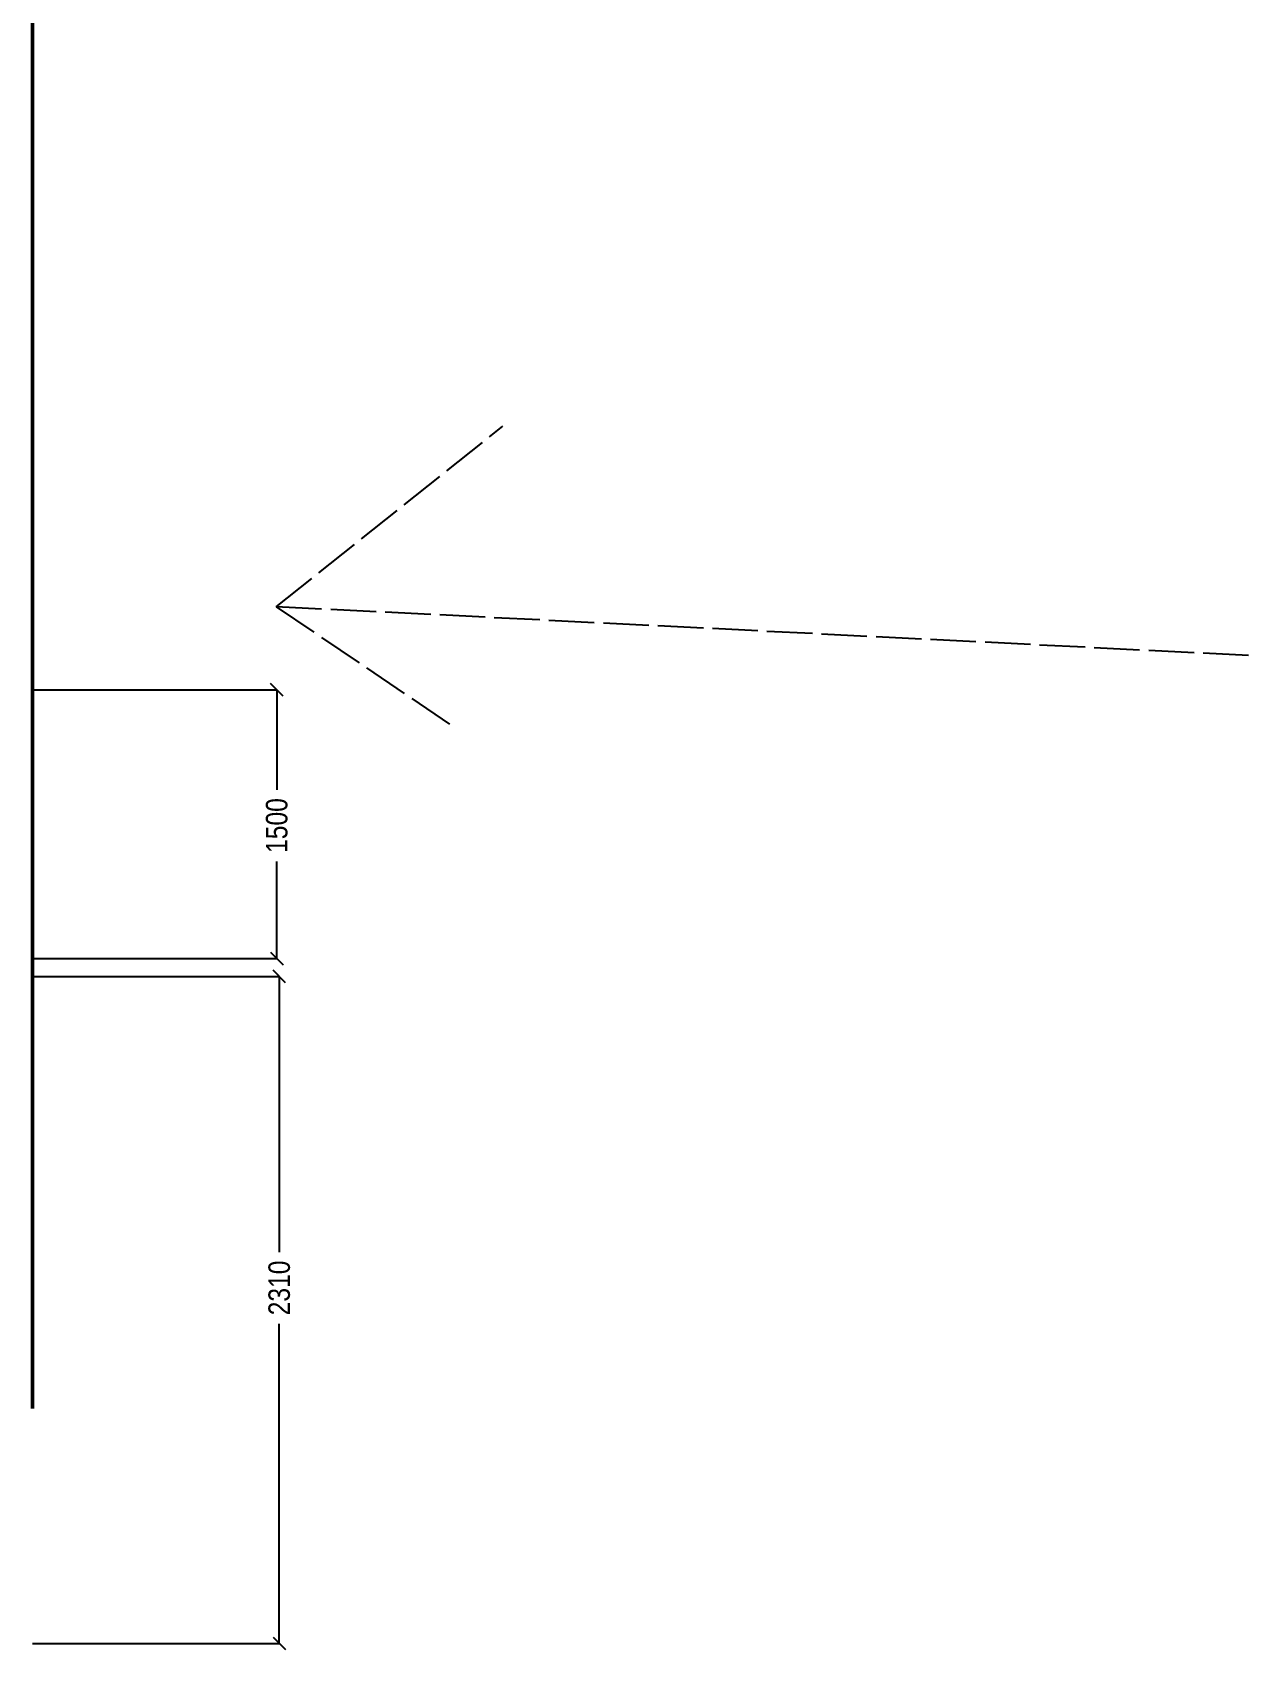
# Model space of a CAD drawing. Header units: millimetres. Extents: x 44692 to 172587, y -26854 to 14445.
# Drawn here: x 72966 to 79756, y -25006 to -15975 of the extents above; entities that cross this region are included whole.
import ezdxf

# ---------------------------------------------------------------- set-up
doc = ezdxf.new("R2010")
doc.units = ezdxf.units.MM
doc.header["$LTSCALE"] = 100
doc.linetypes.add('DASHEDX2', pattern=[3.048, 2.54, -0.508])
doc.layers.add('Area circulacion', color=50, linetype='DASHEDX2')
doc.layers.add('Cotas secundarias', color=41, linetype='Continuous')
doc.layers.add('Paredes', color=7, linetype='Continuous', lineweight=50)
doc.styles.add('OpenSansCondensed-Light', font='OpenSansCondensed-Light.ttf')
doc.dimstyles.new('Cotas Mateo', dxfattribs={"dimtxt": 120, "dimasz": 70, "dimexe": 0.375, "dimexo": 0.125, "dimgap": 0.1, "dimtad": 1, "dimdec": 0, "dimzin": 12, "dimdsep": 46, "dimtxsty": 'OpenSansCondensed-Light', "dimblk": 'OBLIQUE', "dimcen": 2.5, "dimazin": 3, "dimtfac": 0.5, "dimtdec": 0, "dimtmove": 2, "dimatfit": 3, "dimarcsym": 0})

# ---------------------------------------------------------------- blocks, each defined once
blk = doc.blocks.new('_OBLIQUE')
at = {"color": 0, "linetype": 'ByBlock'}
blk.add_line((-0.5, -0.5), (0.5, 0.5), dxfattribs=at)
blk = doc.blocks.new('*D56')
at = {"layer": 'Cotas secundarias', "color": 0, "lineweight": -2, "transparency": 16777216}
for p, q in [((72965.6, -21246.4), (74344.5, -21246.4)), ((74344.2, -21246.4), (74344.2, -22785.8)), ((74344.2, -24970.5), (74344.2, -23186)), ((72965.6, -24970.5), (74344.5, -24970.5))]:
    blk.add_line(p, q, dxfattribs=at)
at = {"layer": 'Defpoints', "color": 0, "transparency": 16777216}
for p in [(72965.5, -21246.4), (74344.2, -21246.4), (72965.5, -24970.5)]:
    blk.add_point(p, dxfattribs=at)
at = {"layer": 'Cotas secundarias', "color": 0, "lineweight": -2, "transparency": 16777216, "xscale": 70, "yscale": 70, "zscale": 70}
for p, rotation in [((74344.2, -21246.4), 90), ((74344.2, -24970.5), 270)]:
    blk.add_blockref('_OBLIQUE', p, dxfattribs=dict(at, rotation=rotation))
at = {"layer": 'Cotas secundarias', "color": 0, "transparency": 16777216, "insert": (74344.2, -22985.9), "char_height": 120, "attachment_point": 5, "rotation": 90, "style": 'OpenSansCondensed-Light'}
blk.add_mtext('2310', dxfattribs=at)
blk = doc.blocks.new('*D57')
at = {"layer": 'Cotas secundarias', "color": 0, "lineweight": -2, "transparency": 16777216}
for p, q in [((72965.6, -19646.4), (74330.6, -19646.4)), ((74330.2, -19646.4), (74330.2, -20203.9)), ((74330.2, -21146.4), (74330.2, -20604.1)), ((72965.6, -21146.4), (74330.6, -21146.4))]:
    blk.add_line(p, q, dxfattribs=at)
at = {"layer": 'Defpoints', "color": 0, "transparency": 16777216}
for p in [(72965.5, -19646.4), (74330.2, -19646.4), (72965.5, -21146.4)]:
    blk.add_point(p, dxfattribs=at)
at = {"layer": 'Cotas secundarias', "color": 0, "lineweight": -2, "transparency": 16777216, "xscale": 70, "yscale": 70, "zscale": 70}
for p, rotation in [((74330.2, -19646.4), 90), ((74330.2, -21146.4), 270)]:
    blk.add_blockref('_OBLIQUE', p, dxfattribs=dict(at, rotation=rotation))
at = {"layer": 'Cotas secundarias', "color": 0, "transparency": 16777216, "insert": (74330.2, -20404), "char_height": 120, "attachment_point": 5, "rotation": 90, "style": 'OpenSansCondensed-Light'}
blk.add_mtext('1500', dxfattribs=at)

msp = doc.modelspace()

# ---------------------------------------------------------------- linework, layer by layer
at = {"layer": 'Area circulacion'}
for p, q in [((74326.46, -19182.48), (75591.819, -18174.277)), ((79755.584, -19454.534), (74326.46, -19182.48)), ((74326.46, -19182.48), (75319.572, -19854.615))]:
    msp.add_line(p, q, dxfattribs=at)
at = {"layer": 'Paredes'}
msp.add_line((72965.508, -852.445), (72965.508, -23659.773), dxfattribs=at)

# ---------------------------------------------------------------- dimensions: what is measured, and where the dimension line sits
at = {"layer": 'Cotas secundarias'}
dim = msp.add_linear_dim(base=(74330.21, -19646.369), p1=(72965.508, -21146.369), p2=(72965.508, -19646.369), angle=90, dimstyle='Cotas Mateo', dxfattribs=at)
dim.commit()
dim.dimension.update_dxf_attribs({"geometry": '*D57', "text_midpoint": (74330.21, -20404.04), "dimtype": 160})
dim = msp.add_linear_dim(base=(74344.163, -21246.369), p1=(72965.508, -24970.545), p2=(72965.508, -21246.369), angle=90, text='2310', dimstyle='Cotas Mateo', dxfattribs=at)
dim.commit()
dim.dimension.update_dxf_attribs({"geometry": '*D56', "text_midpoint": (74344.163, -22985.858), "dimtype": 160})

doc.saveas('drawing.dxf')
